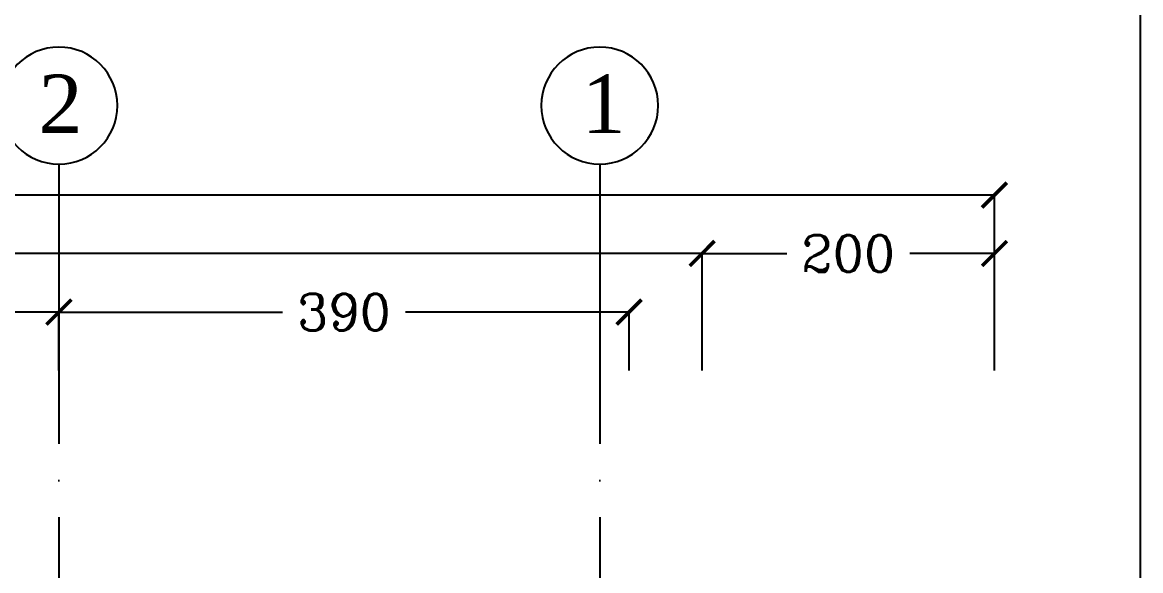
# Model space of a CAD drawing. Header units: millimetres. Extents: x 118878 to 201916, y 10986 to 20993.
# Drawn here: x 193151 to 193916, y 13996 to 14371 of the extents above; entities that cross this region are included whole.
import ezdxf
from ezdxf.enums import TextEntityAlignment as Align

# ---------------------------------------------------------------- set-up
doc = ezdxf.new("R2010")
doc.units = ezdxf.units.MM
doc.header["$LTSCALE"] = 100
doc.linetypes.add('DASHDOT', pattern=[1, 0.5, -0.25, 0, -0.25])
doc.layers.add('3', color=3, linetype='Continuous')
doc.layers.add('AX', color=1, linetype='Continuous')
doc.styles.add('ROMANC', font='ROMANC.SHX')
doc.styles.add('SANSSERIFBOLDOBLIQUE', font='romantic.ttf', dxfattribs={"height": 0.5})
doc.dimstyles.new('1', dxfattribs={"dimtxt": 25, "dimasz": 17, "dimexe": 0, "dimexo": 0, "dimgap": 10, "dimtad": 0, "dimdec": 0, "dimzin": 0, "dimdsep": 46, "dimtxsty": 'ROMANC', "dimblk": 'ARCHTICK', "dimcen": 0, "dimclrd": 1, "dimclre": 1, "dimclrt": 3, "dimadec": 0, "dimazin": 0, "dimtfac": 1, "dimtdec": 0, "dimtofl": 0, "dimtmove": 2, "dimatfit": 3, "dimldrblk": 'ARCHTICK', "dimfxl": 1, "dimtolj": 1, "dimtzin": 0, "dimarcsym": 0})

# ---------------------------------------------------------------- blocks, each defined once
blk = doc.blocks.new('_ArchTick')
at = {"color": 0, "linetype": 'ByBlock', "const_width": 0.15}
blk.add_lwpolyline([(-0.5, -0.5), (0.5, 0.5)], dxfattribs=at)
blk = doc.blocks.new('*D103')
at = {"layer": 'AX', "color": 1, "linetype": 'Continuous', "lineweight": -2, "transparency": 16777216}
for p, q in [((204992.23, 17162.97), (204992.23, 17202.97)), ((204992.23, 17202.97), (205270.09, 17202.97)), ((205732.23, 17202.97), (205354.37, 17202.97)), ((205732.23, 17162.97), (205732.23, 17202.97))]:
    blk.add_line(p, q, dxfattribs=at)
at = {"layer": 'Defpoints', "color": 0, "transparency": 16777216}
for p in [(205732.23, 17202.97), (204992.23, 17162.97), (205732.23, 17162.97)]:
    blk.add_point(p, dxfattribs=at)
at = {"layer": 'AX', "color": 1, "lineweight": -2, "transparency": 16777216, "xscale": 17, "yscale": 17, "zscale": 17, "rotation": 180}
blk.add_blockref('_ArchTick', (204992.23, 17202.97), dxfattribs=at)
at = {"layer": 'AX', "color": 1, "lineweight": -2, "transparency": 16777216, "xscale": 17, "yscale": 17, "zscale": 17}
blk.add_blockref('_ArchTick', (205732.23, 17202.97), dxfattribs=at)
at = {"layer": 'AX', "color": 3, "transparency": 16777216, "insert": (205312.23, 17202.97), "char_height": 25, "attachment_point": 5, "style": 'ROMANC'}
blk.add_mtext('\\A1;740', dxfattribs=at)
blk = doc.blocks.new('C1')
at = {"layer": 'AX'}
blk.add_line((0, 100), (0, 0), dxfattribs=at)
blk.add_circle((0, 128.35), 28.35, dxfattribs=at)
blk = doc.blocks.new('*D104')
at = {"layer": 'AX', "color": 1, "linetype": 'Continuous', "lineweight": -2, "transparency": 16777216}
for p, q in [((205732.23, 17162.97), (205732.23, 17202.97)), ((205732.23, 17202.97), (205885.09, 17202.97)), ((206122.23, 17202.97), (205969.37, 17202.97)), ((206122.23, 17162.97), (206122.23, 17202.97))]:
    blk.add_line(p, q, dxfattribs=at)
at = {"layer": 'Defpoints', "color": 0, "transparency": 16777216}
for p in [(206122.23, 17202.97), (205732.23, 17162.97), (206122.23, 17162.97)]:
    blk.add_point(p, dxfattribs=at)
at = {"layer": 'AX', "color": 1, "lineweight": -2, "transparency": 16777216, "xscale": 17, "yscale": 17, "zscale": 17, "rotation": 180}
blk.add_blockref('_ArchTick', (205732.23, 17202.97), dxfattribs=at)
at = {"layer": 'AX', "color": 1, "lineweight": -2, "transparency": 16777216, "xscale": 17, "yscale": 17, "zscale": 17}
blk.add_blockref('_ArchTick', (206122.23, 17202.97), dxfattribs=at)
at = {"layer": 'AX', "color": 3, "transparency": 16777216, "insert": (205927.23, 17202.97), "char_height": 25, "attachment_point": 5, "style": 'ROMANC'}
blk.add_mtext('\\A1;390', dxfattribs=at)
blk = doc.blocks.new('*D105')
at = {"layer": 'AX', "color": 1, "linetype": 'Continuous', "lineweight": -2, "transparency": 16777216}
for p, q in [((204752.23, 17162.97), (204752.23, 17242.97)), ((204752.23, 17242.97), (205459.97, 17242.97)), ((206172.23, 17242.97), (205564.49, 17242.97)), ((206172.23, 17162.97), (206172.23, 17242.97))]:
    blk.add_line(p, q, dxfattribs=at)
at = {"layer": 'Defpoints', "color": 0, "transparency": 16777216}
for p in [(204752.23, 17242.97), (204752.23, 17162.97), (206172.23, 17162.97)]:
    blk.add_point(p, dxfattribs=at)
at = {"layer": 'AX', "color": 1, "lineweight": -2, "transparency": 16777216, "xscale": 17, "yscale": 17, "zscale": 17, "rotation": 180}
blk.add_blockref('_ArchTick', (204752.23, 17242.97), dxfattribs=at)
at = {"layer": 'AX', "color": 1, "lineweight": -2, "transparency": 16777216, "xscale": 17, "yscale": 17, "zscale": 17}
blk.add_blockref('_ArchTick', (206172.23, 17242.97), dxfattribs=at)
at = {"layer": 'AX', "color": 3, "transparency": 16777216, "insert": (205512.23, 17242.97), "char_height": 25, "attachment_point": 5, "style": 'ROMANC'}
blk.add_mtext('\\A1;1420', dxfattribs=at)
blk = doc.blocks.new('*D106')
at = {"layer": 'AX', "color": 1, "linetype": 'Continuous', "lineweight": -2, "transparency": 16777216}
for p, q in [((206172.23, 17162.97), (206172.23, 17242.97)), ((206172.23, 17242.97), (206230.09, 17242.97)), ((206372.23, 17242.97), (206314.37, 17242.97)), ((206372.23, 17162.97), (206372.23, 17242.97))]:
    blk.add_line(p, q, dxfattribs=at)
at = {"layer": 'Defpoints', "color": 0, "transparency": 16777216}
for p in [(206372.23, 17242.97), (206172.23, 17162.97), (206372.23, 17162.97)]:
    blk.add_point(p, dxfattribs=at)
at = {"layer": 'AX', "color": 1, "lineweight": -2, "transparency": 16777216, "xscale": 17, "yscale": 17, "zscale": 17, "rotation": 180}
blk.add_blockref('_ArchTick', (206172.23, 17242.97), dxfattribs=at)
at = {"layer": 'AX', "color": 1, "lineweight": -2, "transparency": 16777216, "xscale": 17, "yscale": 17, "zscale": 17}
blk.add_blockref('_ArchTick', (206372.23, 17242.97), dxfattribs=at)
at = {"layer": 'AX', "color": 3, "transparency": 16777216, "insert": (206272.23, 17242.97), "char_height": 25, "attachment_point": 5, "style": 'ROMANC'}
blk.add_mtext('\\A1;200', dxfattribs=at)
blk = doc.blocks.new('*D108')
at = {"layer": 'AX', "color": 1, "linetype": 'Continuous', "lineweight": -2, "transparency": 16777216}
for p, q in [((203672.23, 17162.97), (203672.23, 17282.97)), ((203672.23, 17282.97), (205096.51, 17282.97)), ((206372.23, 17282.97), (205204.6, 17282.97)), ((206372.23, 17162.97), (206372.23, 17282.97))]:
    blk.add_line(p, q, dxfattribs=at)
at = {"layer": 'Defpoints', "color": 0, "transparency": 16777216}
for p in [(203672.23, 17282.97), (203672.23, 17162.97), (206372.23, 17162.97)]:
    blk.add_point(p, dxfattribs=at)
at = {"layer": 'AX', "color": 1, "lineweight": -2, "transparency": 16777216, "xscale": 17, "yscale": 17, "zscale": 17, "rotation": 180}
blk.add_blockref('_ArchTick', (203672.23, 17282.97), dxfattribs=at)
at = {"layer": 'AX', "color": 1, "lineweight": -2, "transparency": 16777216, "xscale": 17, "yscale": 17, "zscale": 17}
blk.add_blockref('_ArchTick', (206372.23, 17282.97), dxfattribs=at)
at = {"layer": 'AX', "color": 3, "transparency": 16777216, "insert": (205150.56, 17282.97), "char_height": 25, "attachment_point": 5, "style": 'ROMANC'}
blk.add_mtext('\\A1;2700', dxfattribs=at)
blk = doc.blocks.new('ax-elev-03')
at = {"layer": 'AX', "color": 8, "linetype": 'DASHDOT'}
for p, q in [((-370, 0), (-370, -1250)), ((0, 0), (0, -1250))]:
    blk.add_line(p, q, dxfattribs=at)
at = {"layer": 'AX', "extrusion": (0, 0, -1), "xscale": 1.41093474426815, "yscale": 1.41093474426815, "zscale": -1.41093474426815}
for p in [(370, 0), (0, 0)]:
    blk.add_blockref('C1', p, dxfattribs=at)
at = {"layer": 'AX', "color": 3, "style": 'SANSSERIFBOLDOBLIQUE'}
for s, p in [('2', (-368.86, 182.51)), ('1', (2.7, 182.51))]:
    blk.add_text(s, height=40, dxfattribs=at).set_placement(p, align=Align.MIDDLE)
at = {"layer": 'AX'}
for base, p1, p2, picture, middle in [((-2430, 120), (270, 0), (-2430, 0), '*D108', (-951.67, 120)), ((-1350, 80), (70, 0), (-1350, 0), '*D105', (-590, 80)), ((-370, 40), (-1110, 0), (-370, 0), '*D103', (-790, 40))]:
    dim = blk.add_linear_dim(base=base, p1=p1, p2=p2, dimstyle='1', override={"dimfxl": 0}, dxfattribs=at)
    dim.commit()
    dim.dimension.update_dxf_attribs({"geometry": picture, "text_midpoint": middle, "dimtype": 128, "insert": (-206102.23, -17162.97)})
for base, p1, p2, picture, middle in [((270, 80), (70, 0), (270, 0), '*D106', (170, 80)), ((20, 40), (-370, 0), (20, 0), '*D104', (-175, 40))]:
    dim = blk.add_linear_dim(base=base, p1=p1, p2=p2, dimstyle='1', override={"dimfxl": 0}, dxfattribs=at)
    dim.commit()
    dim.dimension.update_dxf_attribs({"geometry": picture, "text_midpoint": middle, "insert": (-206102.23, -17162.97)})

msp = doc.modelspace()

# ---------------------------------------------------------------- linework, layer by layer
at = {"layer": '3'}
msp.add_lwpolyline([(190915.98, 11962.97), (193915.98, 11962.97), (193915.98, 14962.97), (190915.98, 14962.97)], close=True, dxfattribs=at)

# ---------------------------------------------------------------- block references
msp.add_blockref('ax-elev-03', (193545.98, 14132.97), dxfattribs=at)

doc.saveas('drawing.dxf')
